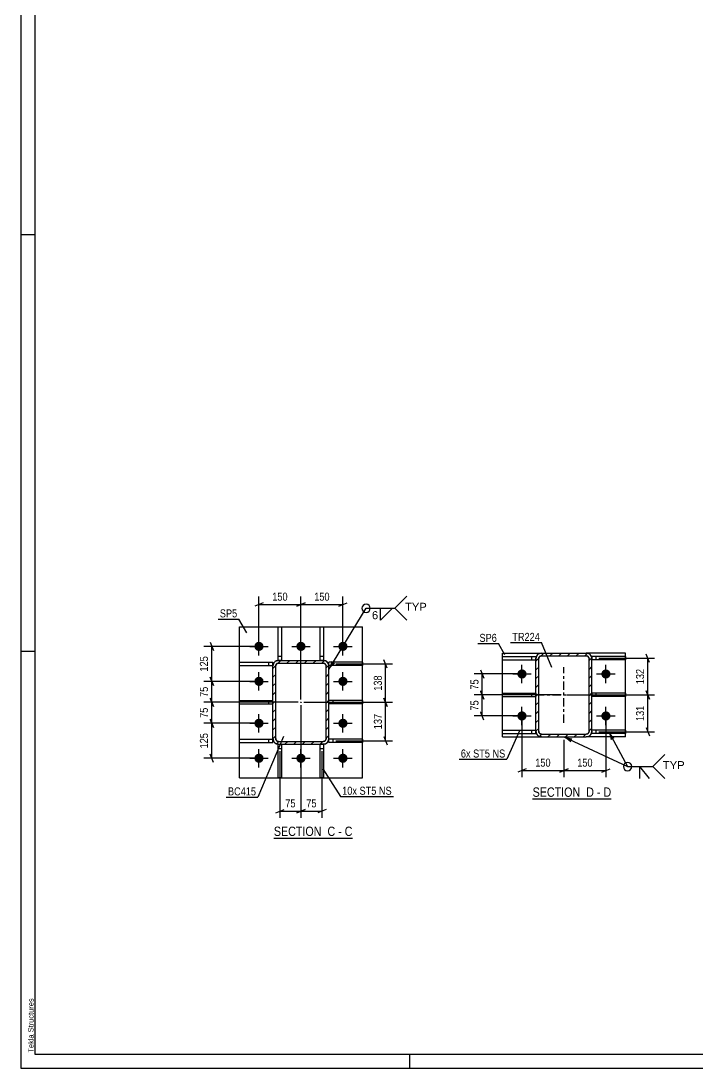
# Model space of a CAD drawing. Header units: millimetres. Extents: x -153 to 1036, y -682 to 159.
# Drawn here: x -152.8 to 88.8, y -682.1 to -307.6 of the extents above; entities that cross this region are included whole.
import ezdxf

# ---------------------------------------------------------------- set-up
doc = ezdxf.new("R2010")
doc.units = ezdxf.units.MM
doc.linetypes.add('DXK_LINE_DOT2', pattern=[3.9198, 1.9599, -1.9599])
doc.linetypes.add('DXK_LINE_DOT3', pattern=[5.9187, 2.979, -0.9799, 0.9799, -0.9799])
doc.styles.add('Arial', font='ARIAL.TTF', dxfattribs={"height": 0.2})
doc.styles.add('Arial Narrow', font='ARIALN.TTF', dxfattribs={"height": 0.2})

# ---------------------------------------------------------------- blocks, each defined once
blk = doc.blocks.new('Unknown-761548098-1163')
at = {"color": 5, "linetype": 'Continuous'}
for p, q in [((-152.81, 158.95), (-152.81, -682.05)), ((-147.81, 153.95), (-147.81, -677.05)), ((-147.81, -384.05), (-152.81, -384.05)), ((-147.81, -533.05), (-152.81, -533.05)), ((-147.81, -677.05), (1031.19, -677.05)), ((-13.81, -682.05), (-13.81, -677.05)), ((-152.81, -682.05), (1036.19, -682.05))]:
    blk.add_line(p, q, dxfattribs=at)
at = {"color": 174, "linetype": 'Continuous', "style": 'Arial'}
blk.add_text('Tekla Structures', height=1.9102, rotation=90, dxfattribs=at).set_placement((-148.31, -676.55))
blk = doc.blocks.new('Unknown-761548098-14 - 4087')
at = {"color": 6, "linetype": 'Continuous'}
blk.add_line((-62.42, -599.8), (-34.35, -599.8), dxfattribs=at)
at = {"color": 0, "linetype": 'Continuous'}
blk.add_wipeout([(-44.31, -599.05), (-44.31, -595.55), (-62.42, -595.55), (-62.42, -599.05)], dxfattribs=at)
at = {"color": 7, "linetype": 'Continuous', "style": 'Arial Narrow'}
blk.add_text('SECTION ', height=3.34, dxfattribs=at).set_placement((-62.42, -599.05))
at = {"color": 0, "linetype": 'Continuous'}
blk.add_wipeout([(-40.49, -599.05), (-40.49, -595.55), (-43.26, -595.55), (-43.26, -599.05)], dxfattribs=at)
blk.add_wipeout([(-38.16, -599.05), (-38.16, -595.55), (-39.44, -595.55), (-39.44, -599.05)], dxfattribs=at)
at = {"color": 7, "linetype": 'Continuous', "style": 'Arial Narrow'}
blk.add_text('C', height=3.34, dxfattribs=at).set_placement((-43.26, -599.05))
at = {"color": 0, "linetype": 'Continuous'}
blk.add_wipeout([(-34.35, -599.05), (-34.35, -595.55), (-37.11, -595.55), (-37.11, -599.05)], dxfattribs=at)
at = {"color": 7, "linetype": 'Continuous', "style": 'Arial Narrow'}
for s, p in [('-', (-39.44, -599.05)), ('C', (-37.11, -599.05))]:
    blk.add_text(s, height=3.34, dxfattribs=at).set_placement(p)
blk = doc.blocks.new('Unknown-761548098-17 - 5733')
at = {"color": 6, "linetype": 'Continuous'}
blk.add_line((30.06, -585.79), (58.13, -585.79), dxfattribs=at)
at = {"color": 0, "linetype": 'Continuous'}
blk.add_wipeout([(48.16, -585.04), (48.16, -581.54), (30.06, -581.54), (30.06, -585.04)], dxfattribs=at)
at = {"color": 7, "linetype": 'Continuous', "style": 'Arial Narrow'}
blk.add_text('SECTION ', height=3.34, dxfattribs=at).set_placement((30.06, -585.04))
at = {"color": 0, "linetype": 'Continuous'}
blk.add_wipeout([(51.98, -585.04), (51.98, -581.54), (49.21, -581.54), (49.21, -585.04)], dxfattribs=at)
blk.add_wipeout([(54.31, -585.04), (54.31, -581.54), (53.03, -581.54), (53.03, -585.04)], dxfattribs=at)
at = {"color": 7, "linetype": 'Continuous', "style": 'Arial Narrow'}
blk.add_text('D', height=3.34, dxfattribs=at).set_placement((49.21, -585.04))
at = {"color": 0, "linetype": 'Continuous'}
blk.add_wipeout([(58.13, -585.04), (58.13, -581.54), (55.36, -581.54), (55.36, -585.04)], dxfattribs=at)
at = {"color": 7, "linetype": 'Continuous', "style": 'Arial Narrow'}
for s, p in [('-', (53.03, -585.04)), ('D', (55.36, -585.04))]:
    blk.add_text(s, height=3.34, dxfattribs=at).set_placement(p)
blk = doc.blocks.new('Bolt-761548098-4105 - 4087')
at = {"linetype": 'Continuous'}
for points in [[(-69.4, -531.25, -1), (-66.1, -531.25, -1)], [(-54.4, -531.25, -1), (-51.1, -531.25, -1)], [(-39.4, -531.25, -1), (-36.1, -531.25, -1)], [(-69.4, -543.75, -1), (-66.1, -543.75, -1)], [(-39.4, -543.75, -1), (-36.1, -543.75, -1)], [(-69.4, -558.75, -1), (-66.1, -558.75, -1)], [(-39.4, -558.75, -1), (-36.1, -558.75, -1)], [(-69.4, -571.25, -1), (-66.1, -571.25, -1)], [(-54.4, -571.25, -1), (-51.1, -571.25, -1)], [(-39.4, -571.25, -1), (-36.1, -571.25, -1)]]:
    blk.add_hatch(color=1, dxfattribs=at).paths.add_polyline_path(points)
at = {"color": 1, "linetype": 'Continuous'}
for p, q in [((-67.75, -534.55), (-67.75, -527.95)), ((-52.75, -534.55), (-52.75, -527.95)), ((-37.75, -534.55), (-37.75, -527.95)), ((-71.05, -531.25), (-64.45, -531.25)), ((-56.05, -531.25), (-49.45, -531.25)), ((-41.05, -531.25), (-34.45, -531.25)), ((-67.75, -547.05), (-67.75, -540.45)), ((-37.75, -547.05), (-37.75, -540.45)), ((-71.05, -543.75), (-64.45, -543.75)), ((-41.05, -543.75), (-34.45, -543.75)), ((-67.75, -562.05), (-67.75, -555.45)), ((-37.75, -562.05), (-37.75, -555.45)), ((-71.05, -558.75), (-64.45, -558.75)), ((-41.05, -558.75), (-34.45, -558.75)), ((-67.75, -574.55), (-67.75, -567.95)), ((-52.75, -574.55), (-52.75, -567.95)), ((-37.75, -574.55), (-37.75, -567.95)), ((-71.05, -571.25), (-64.45, -571.25)), ((-56.05, -571.25), (-49.45, -571.25)), ((-41.05, -571.25), (-34.45, -571.25))]:
    blk.add_line(p, q, dxfattribs=at)
blk = doc.blocks.new('Part-761548098-4199 - 4087')
at = {"color": 2, "linetype": 'Continuous'}
for p, q in [((-60.85, -536.25), (-60.85, -524.25)), ((-60.85, -524.25), (-59.65, -524.25)), ((-59.65, -524.25), (-59.65, -536.25)), ((-59.65, -536.25), (-60.85, -536.25))]:
    blk.add_line(p, q, dxfattribs=at)
at = {"color": 7, "linetype": 'DXK_LINE_DOT2'}
blk.add_line((-60.85, -534.75), (-59.65, -534.75), dxfattribs=at)
blk = doc.blocks.new('Part-761548098-4163 - 4087')
at = {"linetype": 'Continuous'}
h = blk.add_hatch(dxfattribs=at)
h.set_pattern_fill('', scale=0.7, style=0, pattern_type=0)
h.set_pattern_definition([(45, (-62.7485, -564.251), (-1.57154, 1.57154), [])])
h.paths.add_polyline_path([(-62.75, -538.25), (-62.75, -564.25), (-62.6, -565.02), (-62.16, -565.67), (-61.51, -566.1), (-60.75, -566.25), (-44.75, -566.25), (-43.98, -566.1), (-43.33, -565.67), (-42.9, -565.02), (-42.75, -564.25), (-42.75, -538.25), (-42.9, -537.49), (-43.33, -536.84), (-43.98, -536.4), (-44.75, -536.25), (-60.75, -536.25), (-61.51, -536.4), (-62.16, -536.84), (-62.6, -537.49)])
h.paths.add_polyline_path([(-61.46, -537.54), (-61.13, -537.33), (-60.75, -537.25), (-44.75, -537.25), (-44.37, -537.33), (-44.04, -537.54), (-43.82, -537.87), (-43.75, -538.25), (-43.75, -564.25), (-43.82, -564.63), (-44.04, -564.96), (-44.37, -565.17), (-44.75, -565.25), (-60.75, -565.25), (-61.13, -565.17), (-61.46, -564.96), (-61.67, -564.63), (-61.75, -564.25), (-61.75, -538.25), (-61.67, -537.87)])
blk.add_hatch(color=30, dxfattribs=at).paths.add_polyline_path([(-52.75, -551.35, -1), (-52.75, -551.15, -1)])
at = {"color": 7, "linetype": 'DXK_LINE_DOT2'}
for p, q in [((-62.75, -538.25), (-62.6, -537.49)), ((-62.75, -564.25), (-62.75, -538.25)), ((-61.67, -537.87), (-61.75, -538.25)), ((-61.75, -564.25), (-61.75, -538.25)), ((-61.51, -536.4), (-60.75, -536.25)), ((-60.75, -537.25), (-61.13, -537.33)), ((-60.75, -536.25), (-44.75, -536.25)), ((-60.75, -537.25), (-44.75, -537.25)), ((-44.75, -536.25), (-43.98, -536.4)), ((-44.37, -537.33), (-44.75, -537.25)), ((-43.75, -538.25), (-43.82, -537.87)), ((-43.75, -564.25), (-43.75, -538.25)), ((-42.9, -537.49), (-42.75, -538.25)), ((-42.75, -564.25), (-42.75, -538.25)), ((-62.6, -565.02), (-62.75, -564.25)), ((-61.75, -564.25), (-61.67, -564.63)), ((-61.13, -565.17), (-60.75, -565.25)), ((-60.75, -565.25), (-44.75, -565.25)), ((-44.75, -565.25), (-44.37, -565.17)), ((-43.82, -564.63), (-43.75, -564.25)), ((-42.75, -564.25), (-42.9, -565.02)), ((-60.75, -566.25), (-61.51, -566.1)), ((-60.75, -566.25), (-44.75, -566.25)), ((-43.98, -566.1), (-44.75, -566.25))]:
    blk.add_line(p, q, dxfattribs=at)
at = {"color": 2, "linetype": 'Continuous'}
for p, q in [((-62.6, -537.49), (-62.75, -538.25)), ((-62.75, -564.25), (-62.75, -538.25)), ((-61.75, -538.25), (-61.67, -537.87)), ((-61.75, -564.25), (-61.75, -538.25)), ((-60.75, -536.25), (-61.51, -536.4)), ((-61.13, -537.33), (-60.75, -537.25)), ((-60.75, -536.25), (-44.75, -536.25)), ((-60.75, -537.25), (-44.75, -537.25)), ((-43.98, -536.4), (-44.75, -536.25)), ((-44.75, -537.25), (-44.37, -537.33)), ((-43.82, -537.87), (-43.75, -538.25)), ((-43.75, -564.25), (-43.75, -538.25)), ((-42.75, -538.25), (-42.9, -537.49)), ((-42.75, -564.25), (-42.75, -538.25)), ((-62.75, -564.25), (-62.6, -565.02)), ((-61.67, -564.63), (-61.75, -564.25)), ((-60.75, -565.25), (-61.13, -565.17)), ((-60.75, -565.25), (-44.75, -565.25)), ((-44.37, -565.17), (-44.75, -565.25)), ((-43.75, -564.25), (-43.82, -564.63)), ((-42.9, -565.02), (-42.75, -564.25)), ((-61.51, -566.1), (-60.75, -566.25)), ((-60.75, -566.25), (-44.75, -566.25)), ((-44.75, -566.25), (-43.98, -566.1))]:
    blk.add_line(p, q, dxfattribs=at)
at = {"color": 7, "linetype": 'DXK_LINE_DOT3'}
blk.add_line((-52.75, -551.25), (-52.75, -551.25), dxfattribs=at)
at = {"color": 30, "linetype": 'DXK_LINE_DOT3'}
blk.add_line((-52.75, -551.25), (-52.75, -551.25), dxfattribs=at)
at = {"color": 30, "linetype": 'Continuous'}
blk.add_circle((-52.75, -551.25), 0.1, dxfattribs=at)
at = {"color": 7, "linetype": 'DXK_LINE_DOT2'}
for centre, radius, start, end in [((-60.75, -538.25), 2, 112.5, 157.5), ((-60.75, -538.25), 1, 112.5, 157.5), ((-44.75, -538.25), 1, 22.5, 67.5), ((-44.75, -538.25), 2, 22.5, 67.5), ((-60.75, -564.25), 2, 202.5, 247.5), ((-60.75, -564.25), 1, 202.5, 247.5), ((-44.75, -564.25), 1, 292.5, 337.5), ((-44.75, -564.25), 2, 292.5, 337.5)]:
    blk.add_arc(centre, radius, start, end, dxfattribs=at)
at = {"color": 2, "linetype": 'Continuous'}
for centre, radius, start, end in [((-60.75, -538.25), 2, 112.5, 157.5), ((-60.75, -538.25), 1, 112.5, 157.5), ((-44.75, -538.25), 1, 22.5, 67.5), ((-44.75, -538.25), 2, 22.5, 67.5), ((-60.75, -564.25), 2, 202.5, 247.5), ((-60.75, -564.25), 1, 202.5, 247.5), ((-44.75, -564.25), 1, 292.5, 337.5), ((-44.75, -564.25), 2, 292.5, 337.5)]:
    blk.add_arc(centre, radius, start, end, dxfattribs=at)
blk = doc.blocks.new('Part-761548098-4184 - 4087')
at = {"color": 2, "linetype": 'Continuous'}
for p, q in [((-45.85, -578.25), (-45.85, -566.25)), ((-44.74, -566.25), (-44.65, -566.25)), ((-44.65, -566.25), (-44.65, -578.25)), ((-44.65, -578.25), (-45.85, -578.25))]:
    blk.add_line(p, q, dxfattribs=at)
at = {"color": 7, "linetype": 'DXK_LINE_DOT2'}
for p, q in [((-45.85, -566.25), (-45.85, -566.25)), ((-45.85, -566.25), (-45.85, -566.25)), ((-44.65, -566.25), (-45.85, -566.25)), ((-45.85, -567.75), (-44.65, -567.75))]:
    blk.add_line(p, q, dxfattribs=at)
blk = doc.blocks.new('Part-761548098-4189 - 4087')
at = {"color": 2, "linetype": 'Continuous'}
for p, q in [((-60.85, -578.25), (-60.85, -566.25)), ((-60.85, -566.25), (-60.76, -566.25)), ((-59.65, -566.25), (-59.65, -578.25)), ((-59.65, -578.25), (-60.85, -578.25))]:
    blk.add_line(p, q, dxfattribs=at)
at = {"color": 7, "linetype": 'DXK_LINE_DOT2'}
for p, q in [((-60.85, -566.25), (-59.65, -566.25)), ((-60.85, -567.75), (-59.65, -567.75)), ((-59.65, -566.25), (-59.65, -566.25)), ((-59.65, -566.25), (-59.65, -566.25))]:
    blk.add_line(p, q, dxfattribs=at)
blk = doc.blocks.new('Part-761548098-4194 - 4087')
at = {"color": 2, "linetype": 'Continuous'}
for p, q in [((-45.85, -536.25), (-45.85, -524.25)), ((-45.85, -524.25), (-44.65, -524.25)), ((-44.65, -524.25), (-44.65, -536.25)), ((-44.65, -536.25), (-45.85, -536.25))]:
    blk.add_line(p, q, dxfattribs=at)
at = {"color": 7, "linetype": 'DXK_LINE_DOT2'}
blk.add_line((-45.85, -534.75), (-44.65, -534.75), dxfattribs=at)
blk = doc.blocks.new('Part-761548098-4204 - 4087')
at = {"color": 2, "linetype": 'Continuous'}
for p, q in [((-74.75, -551.85), (-74.75, -550.65)), ((-74.75, -550.65), (-62.75, -550.65)), ((-74.75, -551.85), (-62.75, -551.85))]:
    blk.add_line(p, q, dxfattribs=at)
at = {"color": 7, "linetype": 'DXK_LINE_DOT2'}
for p, q in [((-64.25, -551.85), (-64.25, -550.65)), ((-62.75, -551.85), (-62.75, -550.65))]:
    blk.add_line(p, q, dxfattribs=at)
blk = doc.blocks.new('Part-761548098-4209 - 4087')
at = {"color": 2, "linetype": 'Continuous'}
for p, q in [((-74.75, -538.1), (-74.75, -536.9)), ((-74.75, -536.9), (-62.75, -536.9)), ((-74.75, -538.1), (-62.75, -538.1)), ((-62.75, -538.1), (-62.75, -536.9))]:
    blk.add_line(p, q, dxfattribs=at)
at = {"color": 7, "linetype": 'DXK_LINE_DOT2'}
blk.add_line((-64.25, -538.1), (-64.25, -536.9), dxfattribs=at)
blk = doc.blocks.new('Part-761548098-4214 - 4087')
at = {"color": 2, "linetype": 'Continuous'}
for p, q in [((-74.75, -565.6), (-74.75, -564.4)), ((-74.75, -564.4), (-62.75, -564.4)), ((-62.75, -565.6), (-62.75, -564.4)), ((-74.75, -565.6), (-62.75, -565.6))]:
    blk.add_line(p, q, dxfattribs=at)
at = {"color": 7, "linetype": 'DXK_LINE_DOT2'}
blk.add_line((-64.25, -565.6), (-64.25, -564.4), dxfattribs=at)
blk = doc.blocks.new('Part-761548098-4219 - 4087')
at = {"color": 2, "linetype": 'Continuous'}
for p, q in [((-30.75, -550.65), (-42.75, -550.65)), ((-30.75, -551.85), (-42.75, -551.85)), ((-30.75, -550.65), (-30.75, -551.85))]:
    blk.add_line(p, q, dxfattribs=at)
at = {"color": 7, "linetype": 'DXK_LINE_DOT2'}
for p, q in [((-42.75, -551.85), (-42.75, -550.65)), ((-41.25, -551.85), (-41.25, -550.65))]:
    blk.add_line(p, q, dxfattribs=at)
blk = doc.blocks.new('Part-761548098-4224 - 4087')
at = {"color": 2, "linetype": 'Continuous'}
for p, q in [((-30.75, -536.9), (-42.75, -536.9)), ((-42.75, -538.1), (-42.75, -536.9)), ((-30.75, -538.1), (-42.75, -538.1)), ((-30.75, -536.9), (-30.75, -538.1))]:
    blk.add_line(p, q, dxfattribs=at)
at = {"color": 7, "linetype": 'DXK_LINE_DOT2'}
blk.add_line((-41.25, -538.1), (-41.25, -536.9), dxfattribs=at)
blk = doc.blocks.new('Part-761548098-4229 - 4087')
at = {"color": 2, "linetype": 'Continuous'}
for p, q in [((-30.75, -564.4), (-42.75, -564.4)), ((-42.75, -565.6), (-42.75, -564.4)), ((-30.75, -564.4), (-30.75, -565.6)), ((-30.75, -565.6), (-42.75, -565.6))]:
    blk.add_line(p, q, dxfattribs=at)
at = {"color": 7, "linetype": 'DXK_LINE_DOT2'}
blk.add_line((-41.25, -565.6), (-41.25, -564.4), dxfattribs=at)
blk = doc.blocks.new('Part-761548098-4271 - 4087')
at = {"color": 2, "linetype": 'Continuous'}
for p, q in [((-74.75, -578.25), (-74.75, -524.25)), ((-74.75, -524.25), (-30.75, -524.25)), ((-30.75, -578.25), (-30.75, -524.25)), ((-74.75, -578.25), (-30.75, -578.25))]:
    blk.add_line(p, q, dxfattribs=at)
blk = doc.blocks.new('Part-761548098-5795 - 5733')
at = {"color": 2, "linetype": 'Continuous'}
for p, q in [((19.24, -536.07), (19.24, -534.87)), ((19.24, -534.87), (31.24, -534.87)), ((31.24, -534.87), (31.24, -535.62)), ((19.24, -536.07), (31.24, -536.07))]:
    blk.add_line(p, q, dxfattribs=at)
at = {"color": 7, "linetype": 'DXK_LINE_DOT2'}
for p, q in [((29.74, -536.07), (29.74, -534.87)), ((31.24, -535.62), (31.24, -536.07))]:
    blk.add_line(p, q, dxfattribs=at)
blk = doc.blocks.new('Part-761548098-5763 - 5733')
at = {"color": 2, "linetype": 'Continuous'}
for p, q in [((63.24, -561.17), (51.24, -561.17)), ((51.24, -562.37), (51.24, -561.62)), ((63.24, -561.17), (63.24, -562.37)), ((63.24, -562.37), (51.24, -562.37))]:
    blk.add_line(p, q, dxfattribs=at)
at = {"color": 7, "linetype": 'DXK_LINE_DOT2'}
for p, q in [((51.24, -561.62), (51.24, -561.17)), ((52.74, -562.37), (52.74, -561.17))]:
    blk.add_line(p, q, dxfattribs=at)
blk = doc.blocks.new('Part-761548098-5805 - 5733')
at = {"color": 2, "linetype": 'Continuous'}
for p, q in [((63.24, -548.02), (51.24, -548.02)), ((63.24, -549.22), (51.24, -549.22)), ((63.24, -548.02), (63.24, -549.22))]:
    blk.add_line(p, q, dxfattribs=at)
at = {"color": 7, "linetype": 'DXK_LINE_DOT2'}
for p, q in [((51.24, -548.02), (51.24, -549.22)), ((52.74, -549.22), (52.74, -548.02))]:
    blk.add_line(p, q, dxfattribs=at)
blk = doc.blocks.new('Part-761548098-5773 - 5733')
at = {"color": 2, "linetype": 'Continuous'}
for p, q in [((19.24, -563.62), (19.24, -533.62)), ((19.24, -533.62), (33.24, -533.62)), ((63.24, -533.62), (49.24, -533.62)), ((63.24, -563.62), (63.24, -533.62)), ((19.24, -563.62), (33.24, -563.62)), ((63.24, -563.62), (49.24, -563.62))]:
    blk.add_line(p, q, dxfattribs=at)
at = {"color": 7, "linetype": 'DXK_LINE_DOT2'}
for p, q in [((33.24, -533.62), (49.24, -533.62)), ((33.24, -563.62), (49.24, -563.62))]:
    blk.add_line(p, q, dxfattribs=at)
blk = doc.blocks.new('Part-761548098-5790 - 5733')
at = {"color": 2, "linetype": 'Continuous'}
for p, q in [((19.24, -549.22), (19.24, -548.02)), ((19.24, -548.02), (31.24, -548.02)), ((19.24, -549.22), (31.24, -549.22))]:
    blk.add_line(p, q, dxfattribs=at)
at = {"color": 7, "linetype": 'DXK_LINE_DOT2'}
for p, q in [((29.74, -549.22), (29.74, -548.02)), ((31.24, -548.02), (31.24, -549.22))]:
    blk.add_line(p, q, dxfattribs=at)
blk = doc.blocks.new('Part-761548098-5800 - 5733')
at = {"color": 2, "linetype": 'Continuous'}
for p, q in [((19.24, -562.37), (19.24, -561.17)), ((19.24, -561.17), (31.24, -561.17)), ((31.24, -562.37), (31.24, -561.62)), ((19.24, -562.37), (31.24, -562.37))]:
    blk.add_line(p, q, dxfattribs=at)
at = {"color": 7, "linetype": 'DXK_LINE_DOT2'}
for p, q in [((29.74, -562.37), (29.74, -561.17)), ((31.24, -561.62), (31.24, -561.17))]:
    blk.add_line(p, q, dxfattribs=at)
blk = doc.blocks.new('Part-761548098-5810 - 5733')
at = {"color": 2, "linetype": 'Continuous'}
for p, q in [((63.24, -534.87), (51.24, -534.87)), ((51.24, -534.87), (51.24, -535.62)), ((63.24, -534.87), (63.24, -536.07)), ((63.24, -536.07), (51.24, -536.07))]:
    blk.add_line(p, q, dxfattribs=at)
at = {"color": 7, "linetype": 'DXK_LINE_DOT2'}
for p, q in [((52.74, -536.07), (52.74, -534.87)), ((51.24, -535.62), (51.24, -536.07))]:
    blk.add_line(p, q, dxfattribs=at)
blk = doc.blocks.new('Part-761548098-5820 - 5733')
at = {"linetype": 'Continuous'}
h = blk.add_hatch(dxfattribs=at)
h.set_pattern_fill('', scale=0.7, style=0, pattern_type=0)
h.set_pattern_definition([(45, (31.24, -561.6213), (-1.57154, 1.57154), [])])
h.paths.add_polyline_path([(31.24, -535.62), (31.24, -561.62), (31.39, -562.39), (31.83, -563.04), (32.47, -563.47), (33.24, -563.62), (49.24, -563.62), (50.01, -563.47), (50.65, -563.04), (51.09, -562.39), (51.24, -561.62), (51.24, -535.62), (51.09, -534.86), (50.65, -534.21), (50.01, -533.77), (49.24, -533.62), (33.24, -533.62), (32.47, -533.77), (31.83, -534.21), (31.39, -534.86)])
h.paths.add_polyline_path([(32.53, -534.91), (32.86, -534.7), (33.24, -534.62), (49.24, -534.62), (49.62, -534.7), (49.95, -534.91), (50.16, -535.24), (50.24, -535.62), (50.24, -561.62), (50.16, -562), (49.95, -562.33), (49.62, -562.55), (49.24, -562.62), (33.24, -562.62), (32.86, -562.55), (32.53, -562.33), (32.32, -562), (32.24, -561.62), (32.24, -535.62), (32.32, -535.24)])
at = {"color": 7, "linetype": 'DXK_LINE_DOT2'}
for p, q in [((31.24, -535.62), (31.39, -534.86)), ((32.32, -535.24), (32.24, -535.62)), ((32.47, -533.77), (33.24, -533.62)), ((33.24, -534.62), (32.86, -534.7)), ((33.24, -533.62), (49.24, -533.62)), ((33.24, -534.62), (49.24, -534.62)), ((49.24, -533.62), (50.01, -533.77)), ((49.62, -534.7), (49.24, -534.62)), ((50.24, -535.62), (50.16, -535.24)), ((51.09, -534.86), (51.24, -535.62)), ((31.24, -561.62), (31.24, -535.62)), ((32.24, -561.62), (32.24, -535.62)), ((50.24, -561.62), (50.24, -535.62)), ((51.24, -561.62), (51.24, -535.62)), ((31.39, -562.39), (31.24, -561.62)), ((32.24, -561.62), (32.32, -562)), ((50.16, -562), (50.24, -561.62)), ((51.24, -561.62), (51.09, -562.39)), ((33.24, -563.62), (32.47, -563.47)), ((32.86, -562.55), (33.24, -562.62)), ((33.24, -562.62), (49.24, -562.62)), ((33.24, -563.62), (49.24, -563.62)), ((49.24, -562.62), (49.62, -562.55)), ((50.01, -563.47), (49.24, -563.62))]:
    blk.add_line(p, q, dxfattribs=at)
at = {"color": 2, "linetype": 'Continuous'}
for p, q in [((31.39, -534.86), (31.24, -535.62)), ((32.24, -535.62), (32.32, -535.24)), ((33.24, -533.62), (32.47, -533.77)), ((32.86, -534.7), (33.24, -534.62)), ((33.24, -533.62), (49.24, -533.62)), ((33.24, -534.62), (49.24, -534.62)), ((50.01, -533.77), (49.24, -533.62)), ((49.24, -534.62), (49.62, -534.7)), ((50.16, -535.24), (50.24, -535.62)), ((51.24, -535.62), (51.09, -534.86)), ((31.24, -561.62), (31.24, -535.62)), ((32.24, -561.62), (32.24, -535.62)), ((50.24, -561.62), (50.24, -535.62)), ((51.24, -561.62), (51.24, -535.62)), ((31.24, -561.62), (31.39, -562.39)), ((32.32, -562), (32.24, -561.62)), ((50.24, -561.62), (50.16, -562)), ((51.09, -562.39), (51.24, -561.62)), ((32.47, -563.47), (33.24, -563.62)), ((33.24, -562.62), (32.86, -562.55)), ((33.24, -562.62), (49.24, -562.62)), ((33.24, -563.62), (49.24, -563.62)), ((49.62, -562.55), (49.24, -562.62)), ((49.24, -563.62), (50.01, -563.47))]:
    blk.add_line(p, q, dxfattribs=at)
at = {"color": 7, "linetype": 'DXK_LINE_DOT3'}
for p, q in [((41.24, -558.62), (41.24, -538.62)), ((31.24, -548.62), (51.24, -548.62))]:
    blk.add_line(p, q, dxfattribs=at)
at = {"color": 7, "linetype": 'DXK_LINE_DOT2'}
for centre, radius, start, end in [((33.24, -535.62), 2, 112.5, 157.5), ((33.24, -535.62), 1, 112.5, 157.5), ((49.24, -535.62), 1, 22.5, 67.5), ((49.24, -535.62), 2, 22.5, 67.5), ((33.24, -561.62), 2, 202.5, 247.5), ((33.24, -561.62), 1, 202.5, 247.5), ((49.24, -561.62), 1, 292.5, 337.5), ((49.24, -561.62), 2, 292.5, 337.5)]:
    blk.add_arc(centre, radius, start, end, dxfattribs=at)
at = {"color": 2, "linetype": 'Continuous'}
for centre, radius, start, end in [((33.24, -535.62), 2, 112.5, 157.5), ((33.24, -535.62), 1, 112.5, 157.5), ((49.24, -535.62), 1, 22.5, 67.5), ((49.24, -535.62), 2, 22.5, 67.5), ((33.24, -561.62), 2, 202.5, 247.5), ((33.24, -561.62), 1, 202.5, 247.5), ((49.24, -561.62), 1, 292.5, 337.5), ((49.24, -561.62), 2, 292.5, 337.5)]:
    blk.add_arc(centre, radius, start, end, dxfattribs=at)
blk = doc.blocks.new('Bolt-761548098-5862 - 5733')
at = {"linetype": 'Continuous'}
for points in [[(24.59, -541.12, -1), (27.89, -541.12, -1)], [(54.59, -541.12, -1), (57.89, -541.12, -1)], [(24.59, -556.12, -1), (27.89, -556.12, -1)], [(54.59, -556.12, -1), (57.89, -556.12, -1)]]:
    blk.add_hatch(color=1, dxfattribs=at).paths.add_polyline_path(points)
at = {"color": 1, "linetype": 'Continuous'}
for p, q in [((26.24, -544.42), (26.24, -537.82)), ((56.24, -544.42), (56.24, -537.82)), ((22.94, -541.12), (29.54, -541.12)), ((52.94, -541.12), (59.54, -541.12)), ((26.24, -559.42), (26.24, -552.82)), ((56.24, -559.42), (56.24, -552.82)), ((22.94, -556.12), (29.54, -556.12)), ((52.94, -556.12), (59.54, -556.12))]:
    blk.add_line(p, q, dxfattribs=at)
blk = doc.blocks.new('StraightDimension-761548098-25283 - 4087')
at = {"color": 7, "linetype": 'Continuous'}
for p, q in [((-85.24, -557.25), (-84.04, -560.25)), ((-68.75, -558.75), (-87.49, -558.75)), ((-84.64, -571.25), (-84.64, -558.75)), ((-68.75, -571.25), (-87.49, -571.25)), ((-84.04, -572.75), (-85.24, -569.75))]:
    blk.add_line(p, q, dxfattribs=at)
at = {"color": 0}
blk.add_wipeout([(-85.39, -561.66), (-89.59, -561.66), (-89.59, -568.34), (-85.39, -568.34)], dxfattribs=at)
at = {"color": 3, "style": 'Arial Narrow'}
blk.add_text('125', height=2.863, rotation=90.0002, dxfattribs=at).set_placement((-85.99, -567.74))
blk = doc.blocks.new('StraightDimension-761548098-25281 - 4087')
at = {"color": 7, "linetype": 'Continuous'}
for p, q in [((-85.24, -542.25), (-84.04, -545.25)), ((-68.75, -543.75), (-87.49, -543.75)), ((-84.64, -551.25), (-84.64, -543.75)), ((-84.04, -552.75), (-85.24, -549.75)), ((-53.75, -551.25), (-87.49, -551.25))]:
    blk.add_line(p, q, dxfattribs=at)
at = {"color": 0}
blk.add_wipeout([(-85.39, -545.07), (-89.59, -545.07), (-89.59, -549.93), (-85.39, -549.93)], dxfattribs=at)
at = {"color": 3, "style": 'Arial Narrow'}
blk.add_text('75', height=2.863, rotation=90.0002, dxfattribs=at).set_placement((-85.99, -549.33))
blk = doc.blocks.new('StraightDimension-761548098-25490 - 4087')
at = {"color": 7, "linetype": 'Continuous'}
for p, q in [((-21.88, -552.75), (-23.08, -549.75)), ((-51.75, -551.25), (-20.08, -551.25)), ((-22.48, -565), (-22.48, -551.25)), ((-40.25, -565), (-20.08, -565)), ((-23.08, -563.5), (-21.88, -566.5))]:
    blk.add_line(p, q, dxfattribs=at)
at = {"color": 0}
blk.add_wipeout([(-23.23, -554.78), (-27.43, -554.78), (-27.43, -561.47), (-23.23, -561.47)], dxfattribs=at)
at = {"color": 3, "style": 'Arial Narrow'}
blk.add_text('137', height=2.863, rotation=90.0002, dxfattribs=at).set_placement((-23.83, -560.87))
blk = doc.blocks.new('StraightDimension-761548098-25177 - 4087')
at = {"color": 7, "linetype": 'Continuous'}
for p, q in [((-51.25, -515.65), (-54.25, -516.85)), ((-52.75, -550.25), (-52.75, -513.4)), ((-52.75, -516.25), (-37.75, -516.25)), ((-39.25, -516.85), (-36.25, -515.65)), ((-37.75, -530.25), (-37.75, -513.4))]:
    blk.add_line(p, q, dxfattribs=at)
at = {"color": 0}
blk.add_wipeout([(-41.91, -515.5), (-41.91, -511.3), (-48.59, -511.3), (-48.59, -515.5)], dxfattribs=at)
at = {"color": 3, "style": 'Arial Narrow'}
blk.add_text('150', height=2.863, dxfattribs=at).set_placement((-47.99, -514.9))
blk = doc.blocks.new('StraightDimension-761548098-25178 - 4087')
at = {"color": 7, "linetype": 'Continuous'}
for p, q in [((-66.25, -515.65), (-69.25, -516.85)), ((-67.75, -530.25), (-67.75, -513.4)), ((-67.75, -516.25), (-52.75, -516.25)), ((-54.25, -516.85), (-51.25, -515.65)), ((-52.75, -550.25), (-52.75, -513.4))]:
    blk.add_line(p, q, dxfattribs=at)
at = {"color": 0}
blk.add_wipeout([(-56.91, -515.5), (-56.91, -511.3), (-63.59, -511.3), (-63.59, -515.5)], dxfattribs=at)
at = {"color": 3, "style": 'Arial Narrow'}
blk.add_text('150', height=2.863, dxfattribs=at).set_placement((-62.99, -514.9))
blk = doc.blocks.new('StraightDimension-761548098-25280 - 4087')
at = {"color": 7, "linetype": 'Continuous'}
for p, q in [((-68.75, -531.25), (-87.49, -531.25)), ((-85.24, -529.75), (-84.04, -532.75)), ((-84.64, -543.75), (-84.64, -531.25)), ((-84.04, -545.25), (-85.24, -542.25)), ((-68.75, -543.75), (-87.49, -543.75))]:
    blk.add_line(p, q, dxfattribs=at)
at = {"color": 0}
blk.add_wipeout([(-85.39, -534.16), (-89.59, -534.16), (-89.59, -540.84), (-85.39, -540.84)], dxfattribs=at)
at = {"color": 3, "style": 'Arial Narrow'}
blk.add_text('125', height=2.863, rotation=90.0002, dxfattribs=at).set_placement((-85.99, -540.24))
blk = doc.blocks.new('StraightDimension-761548098-25282 - 4087')
at = {"color": 7, "linetype": 'Continuous'}
for p, q in [((-85.24, -549.75), (-84.04, -552.75)), ((-53.75, -551.25), (-87.49, -551.25)), ((-84.64, -558.75), (-84.64, -551.25)), ((-84.04, -560.25), (-85.24, -557.25)), ((-68.75, -558.75), (-87.49, -558.75))]:
    blk.add_line(p, q, dxfattribs=at)
at = {"color": 0}
blk.add_wipeout([(-85.39, -552.57), (-89.59, -552.57), (-89.59, -557.43), (-85.39, -557.43)], dxfattribs=at)
at = {"color": 3, "style": 'Arial Narrow'}
blk.add_text('75', height=2.863, rotation=90.0002, dxfattribs=at).set_placement((-85.99, -556.83))
blk = doc.blocks.new('StraightDimension-761548098-25385 - 4087')
at = {"color": 7, "linetype": 'Continuous'}
for p, q in [((-52.75, -552.25), (-52.75, -592.55)), ((-45.25, -568.75), (-45.25, -592.55)), ((-54.25, -590.75), (-51.25, -589.55)), ((-52.75, -590.15), (-45.25, -590.15)), ((-43.75, -589.55), (-46.75, -590.75))]:
    blk.add_line(p, q, dxfattribs=at)
at = {"color": 0}
blk.add_wipeout([(-46.57, -589.4), (-46.57, -585.2), (-51.43, -585.2), (-51.43, -589.4)], dxfattribs=at)
at = {"color": 3, "style": 'Arial Narrow'}
blk.add_text('75', height=2.863, dxfattribs=at).set_placement((-50.83, -588.8))
blk = doc.blocks.new('StraightDimension-761548098-25386 - 4087')
at = {"color": 7, "linetype": 'Continuous'}
for p, q in [((-52.75, -552.25), (-52.75, -592.55)), ((-60.25, -568.75), (-60.25, -592.55)), ((-61.75, -590.75), (-58.75, -589.55)), ((-60.25, -590.15), (-52.75, -590.15)), ((-51.25, -589.55), (-54.25, -590.75))]:
    blk.add_line(p, q, dxfattribs=at)
at = {"color": 0}
blk.add_wipeout([(-54.07, -589.4), (-54.07, -585.2), (-58.93, -585.2), (-58.93, -589.4)], dxfattribs=at)
at = {"color": 3, "style": 'Arial Narrow'}
blk.add_text('75', height=2.863, dxfattribs=at).set_placement((-58.33, -588.8))
blk = doc.blocks.new('StraightDimension-761548098-25489 - 4087')
at = {"color": 7, "linetype": 'Continuous'}
for p, q in [((-40.25, -537.5), (-20.08, -537.5)), ((-21.88, -539), (-23.08, -536)), ((-22.48, -551.25), (-22.48, -537.5)), ((-23.08, -549.75), (-21.88, -552.75)), ((-51.75, -551.25), (-20.08, -551.25))]:
    blk.add_line(p, q, dxfattribs=at)
at = {"color": 0}
blk.add_wipeout([(-23.23, -541.03), (-27.43, -541.03), (-27.43, -547.72), (-23.23, -547.72)], dxfattribs=at)
at = {"color": 3, "style": 'Arial Narrow'}
blk.add_text('138', height=2.863, rotation=90.0002, dxfattribs=at).set_placement((-23.83, -547.12))
blk = doc.blocks.new('StraightDimension-761548098-11622 - 5733')
at = {"color": 7, "linetype": 'Continuous'}
for p, q in [((56.24, -557.12), (56.24, -578.01)), ((41.24, -564.62), (41.24, -578.01)), ((42.74, -575.01), (39.74, -576.21)), ((41.24, -575.61), (56.24, -575.61)), ((54.74, -576.21), (57.74, -575.01))]:
    blk.add_line(p, q, dxfattribs=at)
at = {"color": 0}
blk.add_wipeout([(52.08, -574.86), (52.08, -570.66), (45.4, -570.66), (45.4, -574.86)], dxfattribs=at)
at = {"color": 3, "style": 'Arial Narrow'}
blk.add_text('150', height=2.863, dxfattribs=at).set_placement((46, -574.26))
blk = doc.blocks.new('StraightDimension-761548098-11623 - 5733')
at = {"color": 7, "linetype": 'Continuous'}
for p, q in [((26.24, -557.12), (26.24, -578.01)), ((41.24, -564.62), (41.24, -578.01)), ((27.74, -575.01), (24.74, -576.21)), ((26.24, -575.61), (41.24, -575.61)), ((39.74, -576.21), (42.74, -575.01))]:
    blk.add_line(p, q, dxfattribs=at)
at = {"color": 0}
blk.add_wipeout([(37.08, -574.86), (37.08, -570.66), (30.4, -570.66), (30.4, -574.86)], dxfattribs=at)
at = {"color": 3, "style": 'Arial Narrow'}
blk.add_text('150', height=2.863, dxfattribs=at).set_placement((31, -574.26))
blk = doc.blocks.new('StraightDimension-761548098-25054 - 5733')
at = {"color": 7, "linetype": 'Continuous'}
for p, q in [((25.24, -541.12), (9.21, -541.12)), ((11.46, -539.62), (12.66, -542.62)), ((12.06, -548.62), (12.06, -541.12)), ((40.24, -548.62), (9.21, -548.62)), ((12.66, -550.12), (11.46, -547.12))]:
    blk.add_line(p, q, dxfattribs=at)
at = {"color": 0}
blk.add_wipeout([(11.31, -542.44), (7.11, -542.44), (7.11, -547.3), (11.31, -547.3)], dxfattribs=at)
at = {"color": 3, "style": 'Arial Narrow'}
blk.add_text('75', height=2.863, rotation=90.0002, dxfattribs=at).set_placement((10.71, -546.7))
blk = doc.blocks.new('StraightDimension-761548098-25055 - 5733')
at = {"color": 7, "linetype": 'Continuous'}
for p, q in [((40.24, -548.62), (9.21, -548.62)), ((11.46, -547.12), (12.66, -550.12)), ((12.06, -556.12), (12.06, -548.62)), ((25.24, -556.12), (9.21, -556.12)), ((12.66, -557.62), (11.46, -554.62))]:
    blk.add_line(p, q, dxfattribs=at)
at = {"color": 0}
blk.add_wipeout([(11.31, -549.94), (7.11, -549.94), (7.11, -554.8), (11.31, -554.8)], dxfattribs=at)
at = {"color": 3, "style": 'Arial Narrow'}
blk.add_text('75', height=2.863, rotation=90.0002, dxfattribs=at).set_placement((10.71, -554.2))
blk = doc.blocks.new('StraightDimension-761548098-25119 - 5733')
at = {"color": 7, "linetype": 'Continuous'}
for p, q in [((53.74, -535.47), (73.63, -535.47)), ((71.83, -536.97), (70.63, -533.97)), ((71.23, -548.62), (71.23, -535.47)), ((42.24, -548.62), (73.63, -548.62)), ((70.63, -547.12), (71.83, -550.12))]:
    blk.add_line(p, q, dxfattribs=at)
at = {"color": 0}
blk.add_wipeout([(70.48, -538.7), (66.28, -538.7), (66.28, -545.39), (70.48, -545.39)], dxfattribs=at)
at = {"color": 3, "style": 'Arial Narrow'}
blk.add_text('132', height=2.863, rotation=90.0002, dxfattribs=at).set_placement((69.88, -544.79))
blk = doc.blocks.new('StraightDimension-761548098-25120 - 5733')
at = {"color": 7, "linetype": 'Continuous'}
for p, q in [((42.24, -548.62), (73.63, -548.62)), ((71.83, -550.12), (70.63, -547.12)), ((71.23, -561.77), (71.23, -548.62)), ((70.63, -560.27), (71.83, -563.27)), ((53.74, -561.77), (73.63, -561.77))]:
    blk.add_line(p, q, dxfattribs=at)
at = {"color": 0}
blk.add_wipeout([(70.48, -551.85), (66.28, -551.85), (66.28, -558.54), (70.48, -558.54)], dxfattribs=at)
at = {"color": 3, "style": 'Arial Narrow'}
blk.add_text('131', height=2.863, rotation=90.0002, dxfattribs=at).set_placement((69.88, -557.94))
blk = doc.blocks.new('Mark-761548098-4159 - 4087')
at = {"color": 0}
blk.add_wipeout([(-68.79, -584.54), (-68.79, -581.54), (-78.84, -581.54), (-78.84, -584.54)], dxfattribs=at)
blk.add_wipeout([(-68.79, -584.54), (-68.79, -581.54), (-78.84, -581.54), (-78.84, -584.54)], dxfattribs=at)
at = {"color": 30, "linetype": 'Continuous'}
for p in [(-58.96, -563.52), (-79.44, -585.14)]:
    blk.add_line(p, (-68.19, -585.14), dxfattribs=at)
at = {"color": 3, "style": 'Arial Narrow'}
blk.add_text('BC415', height=2.863, dxfattribs=at).set_placement((-78.84, -584.54))
blk = doc.blocks.new('Mark-761548098-4267 - 4087')
at = {"color": 0}
blk.add_wipeout([(-75.53, -520.88), (-75.53, -517.88), (-81.74, -517.88), (-81.74, -520.88)], dxfattribs=at)
blk.add_wipeout([(-75.53, -520.88), (-75.53, -517.88), (-81.74, -517.88), (-81.74, -520.88)], dxfattribs=at)
at = {"color": 30, "linetype": 'Continuous'}
for p in [(-82.34, -521.48), (-72.08, -526.35)]:
    blk.add_line(p, (-74.93, -521.48), dxfattribs=at)
at = {"color": 3, "style": 'Arial Narrow'}
blk.add_text('SP5', height=2.863, dxfattribs=at).set_placement((-81.74, -520.88))
blk = doc.blocks.new('MarkSet-761548098-4486 - 4087')
at = {"color": 0}
blk.add_wipeout([(-32.71, -584.31), (-32.71, -581.31), (-38.01, -581.31), (-38.01, -584.31)], dxfattribs=at)
blk.add_wipeout([(-32.71, -584.31), (-32.71, -581.31), (-38.01, -581.31), (-38.01, -584.31)], dxfattribs=at)
at = {"color": 30, "linetype": 'Continuous'}
blk.add_line((-44.97, -575.08), (-38.61, -584.91), dxfattribs=at)
at = {"color": 0}
blk.add_wipeout([(-25.78, -584.31), (-25.78, -581.31), (-31.81, -581.31), (-31.81, -584.31)], dxfattribs=at)
blk.add_wipeout([(-25.78, -584.31), (-25.78, -581.31), (-31.81, -581.31), (-31.81, -584.31)], dxfattribs=at)
at = {"color": 3, "style": 'Arial Narrow'}
blk.add_text('10x', height=2.863, dxfattribs=at).set_placement((-38.01, -584.31))
at = {"color": 0}
blk.add_wipeout([(-20.32, -584.31), (-20.32, -581.31), (-24.88, -581.31), (-24.88, -584.31)], dxfattribs=at)
blk.add_wipeout([(-20.32, -584.31), (-20.32, -581.31), (-24.88, -581.31), (-24.88, -584.31)], dxfattribs=at)
at = {"color": 30, "linetype": 'Continuous'}
blk.add_line((-38.61, -584.91), (-19.72, -584.91), dxfattribs=at)
at = {"color": 3, "style": 'Arial Narrow'}
for s, p in [('ST5', (-31.81, -584.31)), ('NS', (-24.88, -584.31))]:
    blk.add_text(s, height=2.863, dxfattribs=at).set_placement(p)
blk = doc.blocks.new('WeldMark-761548098-25737 - 4087')
at = {"linetype": 'Continuous'}
blk.add_hatch(color=30, dxfattribs=at).paths.add_polyline_path([(-40.56, -537.3), (-42.75, -539.48), (-41.84, -536.52)])
at = {"color": 3, "linetype": 'Continuous'}
for q in [(-14.86, -513.34), (-14.86, -521.92)]:
    blk.add_line((-19.15, -517.63), q, dxfattribs=at)
at = {"color": 30, "linetype": 'Continuous'}
blk.add_line((-42.75, -539.48), (-29.47, -517.63), dxfattribs=at)
at = {"color": 3, "linetype": 'Continuous'}
blk.add_arc((-29.47, -517.63), 1.5, 90, 270, dxfattribs=at)
at = {"color": 0}
blk.add_wipeout([(-24.95, -521.73), (-24.95, -518.33), (-27.57, -518.33), (-27.57, -521.73)], dxfattribs=at)
at = {"color": 30, "linetype": 'Continuous'}
blk.add_line((-29.47, -517.63), (-19.15, -517.63), dxfattribs=at)
at = {"color": 3, "linetype": 'Continuous'}
for p, q in [((-24.29, -517.63), (-20.01, -517.63)), ((-20.01, -517.63), (-24.29, -521.92)), ((-24.29, -521.92), (-24.29, -517.63))]:
    blk.add_line(p, q, dxfattribs=at)
blk.add_arc((-29.47, -517.63), 1.5, 270, 90, dxfattribs=at)
at = {"color": 3, "style": 'Arial'}
blk.add_text('6', height=2.87, dxfattribs=at).set_placement((-27.37, -521.53))
at = {"color": 0, "linetype": 'Continuous'}
blk.add_wipeout([(-7.77, -518.53), (-7.77, -515.53), (-15.55, -515.53), (-15.55, -518.53)], dxfattribs=at)
blk.add_wipeout([(-7.77, -518.53), (-7.77, -515.53), (-15.55, -515.53), (-15.55, -518.53)], dxfattribs=at)
at = {"color": 3, "linetype": 'Continuous', "style": 'Arial'}
blk.add_text('TYP', height=2.865, dxfattribs=at).set_placement((-15.55, -518.53))
blk = doc.blocks.new('Mark-761548098-5769 - 5733')
at = {"color": 0}
blk.add_wipeout([(17.26, -529.63), (17.26, -526.63), (11.05, -526.63), (11.05, -529.63)], dxfattribs=at)
blk.add_wipeout([(17.26, -529.63), (17.26, -526.63), (11.05, -526.63), (11.05, -529.63)], dxfattribs=at)
at = {"color": 30, "linetype": 'Continuous'}
for p in [(10.45, -530.23), (20.17, -534.27)]:
    blk.add_line(p, (17.86, -530.23), dxfattribs=at)
at = {"color": 3, "style": 'Arial Narrow'}
blk.add_text('SP6', height=2.863, dxfattribs=at).set_placement((11.05, -529.63))
blk = doc.blocks.new('Mark-761548098-5816 - 5733')
at = {"color": 0}
blk.add_wipeout([(32.66, -529.29), (32.66, -526.29), (22.79, -526.29), (22.79, -529.29)], dxfattribs=at)
blk.add_wipeout([(32.66, -529.29), (32.66, -526.29), (22.79, -526.29), (22.79, -529.29)], dxfattribs=at)
at = {"color": 30, "linetype": 'Continuous'}
for p in [(22.19, -529.89), (36.97, -538.8)]:
    blk.add_line(p, (33.26, -529.89), dxfattribs=at)
at = {"color": 3, "style": 'Arial Narrow'}
blk.add_text('TR224', height=2.863, dxfattribs=at).set_placement((22.79, -529.29))
blk = doc.blocks.new('WeldMark-761548098-6063 - 5733')
at = {"linetype": 'Continuous'}
for points in [[(43.64, -565.57), (41.24, -563.62), (44.28, -564.21)], [(58.01, -564.77), (57.24, -561.77), (59.33, -564.05)]]:
    blk.add_hatch(color=30, dxfattribs=at).paths.add_polyline_path(points)
at = {"color": 30, "linetype": 'Continuous'}
for p, q in [((41.24, -563.62), (64, -574.25)), ((57.24, -561.77), (64, -574.25)), ((64, -574.25), (73, -574.25))]:
    blk.add_line(p, q, dxfattribs=at)
at = {"color": 3, "linetype": 'Continuous'}
for q in [(71.72, -578.54), (68.29, -578.54)]:
    blk.add_line((68.29, -574.25), q, dxfattribs=at)
for start, end in [(90, 270), (270, 90)]:
    blk.add_arc((64, -574.25), 1.5, start, end, dxfattribs=at)
at = {"color": 0, "linetype": 'Continuous'}
blk.add_wipeout([(84.38, -575.15), (84.38, -572.15), (76.6, -572.15), (76.6, -575.15)], dxfattribs=at)
blk.add_wipeout([(84.38, -575.15), (84.38, -572.15), (76.6, -572.15), (76.6, -575.15)], dxfattribs=at)
at = {"color": 3, "linetype": 'Continuous'}
for q in [(77.29, -569.97), (77.29, -578.54)]:
    blk.add_line((73, -574.25), q, dxfattribs=at)
at = {"color": 3, "linetype": 'Continuous', "style": 'Arial'}
blk.add_text('TYP', height=2.865, dxfattribs=at).set_placement((76.6, -575.15))
blk = doc.blocks.new('MarkSet-761548098-6106 - 5733')
at = {"color": 0}
blk.add_wipeout([(7.88, -571), (7.88, -568), (4.41, -568), (4.41, -571)], dxfattribs=at)
blk.add_wipeout([(7.88, -571), (7.88, -568), (4.41, -568), (4.41, -571)], dxfattribs=at)
blk.add_wipeout([(14.8, -571), (14.8, -568), (8.78, -568), (8.78, -571)], dxfattribs=at)
blk.add_wipeout([(14.8, -571), (14.8, -568), (8.78, -568), (8.78, -571)], dxfattribs=at)
at = {"color": 3, "style": 'Arial Narrow'}
blk.add_text('6x', height=2.863, dxfattribs=at).set_placement((4.41, -571))
at = {"color": 0}
blk.add_wipeout([(20.27, -571), (20.27, -568), (15.7, -568), (15.7, -571)], dxfattribs=at)
blk.add_wipeout([(20.27, -571), (20.27, -568), (15.7, -568), (15.7, -571)], dxfattribs=at)
at = {"color": 30, "linetype": 'Continuous'}
for p in [(25.37, -561.49), (3.81, -571.6)]:
    blk.add_line(p, (20.87, -571.6), dxfattribs=at)
at = {"color": 3, "style": 'Arial Narrow'}
for s, p in [('ST5', (8.78, -571)), ('NS', (15.7, -571))]:
    blk.add_text(s, height=2.863, dxfattribs=at).set_placement(p)

msp = doc.modelspace()

# ---------------------------------------------------------------- block references
for name in ['Unknown-761548098-1163', 'Part-761548098-4271 - 4087', 'Part-761548098-4199 - 4087', 'Part-761548098-4194 - 4087', 'Bolt-761548098-4105 - 4087', 'Part-761548098-5773 - 5733', 'Part-761548098-5795 - 5733', 'Part-761548098-5820 - 5733', 'Part-761548098-5810 - 5733', 'Part-761548098-4209 - 4087', 'Part-761548098-4163 - 4087', 'Part-761548098-4224 - 4087', 'Bolt-761548098-5862 - 5733', 'Part-761548098-5790 - 5733', 'Part-761548098-5805 - 5733', 'Part-761548098-4204 - 4087', 'Part-761548098-4219 - 4087', 'Part-761548098-5800 - 5733', 'Part-761548098-5763 - 5733', 'Part-761548098-4214 - 4087', 'Part-761548098-4229 - 4087', 'Part-761548098-4189 - 4087', 'Part-761548098-4184 - 4087']:
    msp.add_blockref(name, (0, 0))

# ---------------------------------------------------------------- next in the draw order: block references
for name in ['Mark-761548098-4267 - 4087', 'Mark-761548098-5769 - 5733', 'StraightDimension-761548098-25119 - 5733', 'StraightDimension-761548098-25281 - 4087', 'StraightDimension-761548098-25054 - 5733', 'StraightDimension-761548098-25490 - 4087', 'StraightDimension-761548098-25283 - 4087', 'StraightDimension-761548098-11622 - 5733', 'Unknown-761548098-17 - 5733', 'Unknown-761548098-14 - 4087']:
    msp.add_blockref(name, (0, 0))

# ---------------------------------------------------------------- next in the draw order: block references
for name in ['StraightDimension-761548098-25177 - 4087', 'Mark-761548098-5816 - 5733', 'StraightDimension-761548098-11623 - 5733']:
    msp.add_blockref(name, (0, 0))

# ---------------------------------------------------------------- next in the draw order: block references
for name in ['StraightDimension-761548098-25178 - 4087', 'StraightDimension-761548098-25055 - 5733', 'StraightDimension-761548098-25120 - 5733', 'MarkSet-761548098-6106 - 5733']:
    msp.add_blockref(name, (0, 0))

# ---------------------------------------------------------------- next in the draw order: block references
for name in ['StraightDimension-761548098-25280 - 4087', 'StraightDimension-761548098-25282 - 4087', 'WeldMark-761548098-6063 - 5733']:
    msp.add_blockref(name, (0, 0))

# ---------------------------------------------------------------- next in the draw order: block references
msp.add_blockref('StraightDimension-761548098-25385 - 4087', (0, 0))

# ---------------------------------------------------------------- next in the draw order: block references
for name in ['StraightDimension-761548098-25386 - 4087', 'MarkSet-761548098-4486 - 4087']:
    msp.add_blockref(name, (0, 0))

# ---------------------------------------------------------------- next in the draw order: block references
for name in ['StraightDimension-761548098-25489 - 4087', 'Mark-761548098-4159 - 4087']:
    msp.add_blockref(name, (0, 0))

# ---------------------------------------------------------------- next in the draw order: block references
msp.add_blockref('WeldMark-761548098-25737 - 4087', (0, 0))

doc.saveas('drawing.dxf')
